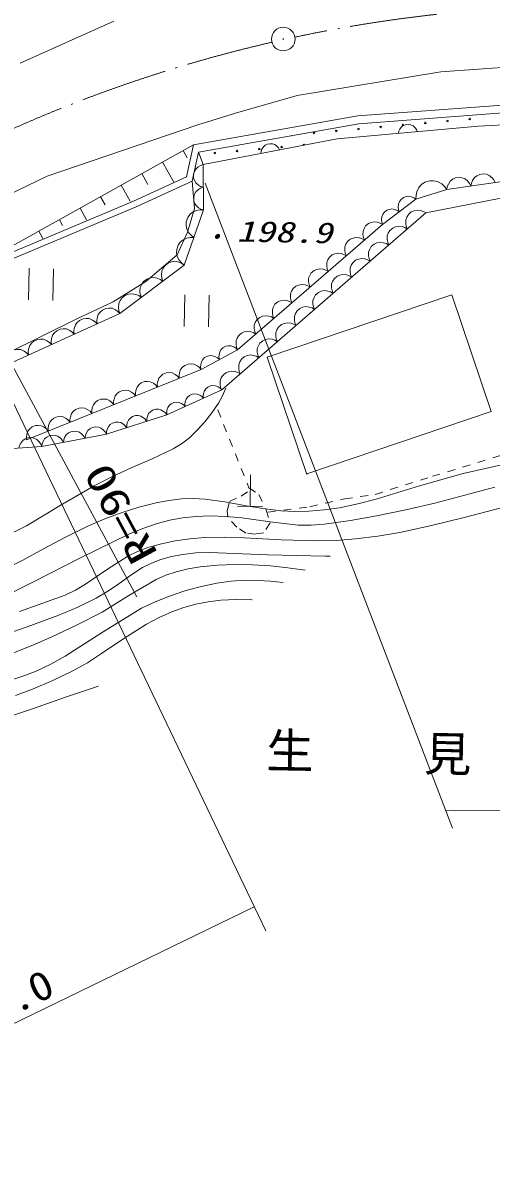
# Model space of a CAD drawing. Units: millimetres, scale not verified. Extents: x 40000 to 680000, y 20000 to 380000.
# Drawn here: x 462144 to 491791, y 243845 to 315982 of the extents above; entities that cross this region are included whole.
import ezdxf
from ezdxf.enums import TextEntityAlignment as Align

# ---------------------------------------------------------------- set-up
doc = ezdxf.new("R2010")
doc.units = ezdxf.units.MM
doc.header["$LTSCALE"] = 1000
doc.linetypes.add('USER3', pattern=[1, 0.5, -0.5])
doc.linetypes.add('USER4', pattern=[7.000001, 5.508197, -0.688525, 0.114754, -0.688525])
for name, color, linetype, lineweight in [('S-BGD', 1, 'Continuous', 13), ('S-BGD-HTXT', 6, 'Continuous', 13), ('S-BMK', 3, 'USER4', 13)]:
    doc.layers.add(name, color=color, linetype=linetype, lineweight=lineweight)
doc.styles.add('ＭＳ ゴシック', font='')
doc.styles.get('ＭＳ ゴシック').set_extended_font_data('MS Gothic')

# ---------------------------------------------------------------- blocks, each defined once
blk = doc.blocks.new('BUHIN135')
at = {"layer": 'S-BGD'}
blk.add_lwpolyline([(-144, -716), (31, -695), (188, -638), (374, -530), (492, -389), (579, -232), (624, -10), (604, 169), (550, 344), (420, 515), (297, 626), (144, 716)], dxfattribs=at)
blk = doc.blocks.new('BUHIN136')
at = {"layer": 'S-BGD'}
blk.add_lwpolyline([(-51, -694), (113, -653), (254, -580), (417, -456), (511, -309), (575, -150), (591, 65), (551, 232), (478, 391), (336, 537), (206, 627), (51, 694)], dxfattribs=at)
blk = doc.blocks.new('BUHIN137')
at = {"layer": 'S-BGD'}
blk.add_lwpolyline([(31, -668), (183, -610), (309, -524), (450, -387), (523, -236), (566, -77), (556, 130), (499, 284), (412, 428), (258, 551), (125, 622), (-31, 668)], dxfattribs=at)
blk = doc.blocks.new('BUHIN138')
at = {"layer": 'S-BGD'}
blk.add_lwpolyline([(105, -627), (242, -556), (351, -460), (469, -314), (521, -164), (543, -9), (510, 186), (438, 325), (340, 450), (182, 549), (47, 601), (-105, 627)], dxfattribs=at)
blk = doc.blocks.new('BUHIN139')
at = {"layer": 'S-BGD'}
blk.add_lwpolyline([(340, -699), (475, -568), (571, -418), (658, -207), (667, -12), (640, 177), (535, 394), (402, 533), (243, 646), (23, 707), (-152, 721), (-340, 699)], dxfattribs=at)
blk = doc.blocks.new('BUHIN140')
at = {"layer": 'S-BGD'}
blk.add_lwpolyline([(90, -739), (253, -663), (387, -557), (532, -393), (600, -219), (635, -39), (607, 190), (530, 357), (422, 509), (242, 633), (87, 701), (-90, 739)], dxfattribs=at)
blk = doc.blocks.new('BUHIN141')
at = {"layer": 'S-BGD'}
blk.add_lwpolyline([(151, -640), (287, -557), (394, -451), (505, -293), (549, -134), (561, 28), (514, 226), (431, 365), (321, 488), (150, 580), (8, 624), (-151, 640)], dxfattribs=at)
blk = doc.blocks.new('BUHIN142')
at = {"layer": 'S-BGD'}
blk.add_lwpolyline([(330, -682), (462, -555), (556, -409), (641, -203), (651, -14), (624, 172), (522, 383), (393, 519), (239, 629), (24, 690), (-147, 704), (-330, 682)], dxfattribs=at)
blk = doc.blocks.new('BUHIN143')
at = {"layer": 'S-BGD'}
blk.add_lwpolyline([(252, -613), (374, -509), (464, -386), (549, -211), (567, -46), (554, 117), (476, 307), (371, 432), (242, 537), (58, 601), (-91, 622), (-252, 613)], dxfattribs=at)
blk = doc.blocks.new('BUHIN145')
at = {"layer": 'S-BGD'}
blk.add_lwpolyline([(-91, -769), (93, -733), (254, -658), (441, -528), (553, -370), (632, -196), (660, 43), (624, 230), (552, 411), (400, 581), (261, 687), (91, 769)], dxfattribs=at)
blk = doc.blocks.new('BUHIN147')
at = {"layer": 'S-BGD'}
blk.add_lwpolyline([(129, -783), (299, -694), (436, -575), (583, -394), (649, -207), (677, -13), (638, 230), (549, 404), (426, 561), (229, 685), (62, 750), (-129, 783)], dxfattribs=at)
blk = doc.blocks.new('BUHIN148')
at = {"layer": 'S-BGD'}
blk.add_lwpolyline([(320, -788), (477, -655), (592, -498), (703, -274), (728, -63), (712, 147), (612, 391), (478, 552), (313, 687), (77, 770), (-113, 799), (-320, 788)], dxfattribs=at)
blk = doc.blocks.new('BUHIN149')
at = {"layer": 'S-BGD'}
blk.add_lwpolyline([(764, -518), (826, -304), (835, -92), (800, 177), (695, 382), (554, 562), (317, 722), (98, 787), (-132, 809), (-395, 742), (-584, 653), (-764, 518)], dxfattribs=at)
blk = doc.blocks.new('BUHIN150')
at = {"layer": 'S-BGD'}
blk.add_lwpolyline([(694, -181), (683, -8), (635, 149), (540, 337), (409, 460), (260, 554), (45, 611), (-132, 601), (-306, 558), (-481, 440), (-596, 326), (-694, 181)], dxfattribs=at)
blk = doc.blocks.new('BUHIN185')
at = {"layer": 'S-BGD'}
for p, q in [((1174, 463), (-748, 1017)), ((-1173, -458), (749, -1012))]:
    blk.add_line(p, q, dxfattribs=at)
blk = doc.blocks.new('BUHIN174')
at = {"layer": 'S-BGD'}
blk.add_circle((0, 0), 22.5, dxfattribs=at)
at = {"layer": 'S-BMK', "linetype": 'Continuous'}
blk.add_circle((0, 0), 746, dxfattribs=at)

msp = doc.modelspace()

# ---------------------------------------------------------------- linework, layer by layer
at = {"layer": 'S-BGD'}
for p, q in [((467896, 316086), (461981, 313428)), ((488593, 312870), (494328, 313295)), ((479507, 311384), (488593, 312870)), ((475613, 310269), (479507, 311384)), ((496505, 311074), (483357, 310088)), ((473225, 309532), (475613, 310269)), ((483419, 309591), (496510, 310573)), ((483419, 309591), (496510, 310573)), ((463687, 306266), (473225, 309532)), ((483357, 310088), (472947, 308252)), ((473258, 307799), (483419, 309591)), ((473258, 307799), (483419, 309591)), ((497772, 309773), (490976, 309436)), ((490976, 309436), (482049, 308637)), ((458583, 300238), (472947, 308252)), ((472947, 308252), (472510, 306231)), ((482049, 308637), (473555, 307002)), ((472294, 307888), (472542, 307443)), ((472859, 305951), (473258, 307799)), ((473555, 307002), (473258, 307799)), ((488975, 305426), (504312, 307649)), ((470988, 307159), (471701, 305883)), ((473573, 304135), (473555, 307002)), ((454289, 301752), (463687, 306266)), ((472510, 306231), (469150, 304687)), ((469311, 304321), (472859, 305951)), ((469683, 306431), (470065, 305745)), ((473015, 304229), (472859, 305951)), ((487657, 303945), (499378, 306256)), ((468377, 305702), (468939, 304695)), ((487029, 304817), (488975, 305426)), ((469150, 304687), (459543, 300653)), ((467071, 304974), (467363, 304450)), ((484920, 303208), (487029, 304817)), ((459706, 300288), (469311, 304321)), ((465765, 304245), (466177, 303507)), ((472362, 300646), (473573, 304135)), ((474737, 292737), (487657, 303945)), ((464459, 303516), (464661, 303154)), ((475743, 295280), (484920, 303208)), ((463153, 302788), (463415, 302319)), ((471913, 301302), (472560, 302725)), ((469942, 299593), (471913, 301302)), ((468291, 297568), (472362, 300646)), ((467862, 298313), (469942, 299593)), ((489290, 298767), (477603, 294822)), ((491789, 291364), (489290, 298767)), ((465554, 297230), (467862, 298313)), ((456727, 292336), (468291, 297568)), ((461091, 295025), (465554, 297230)), ((473427, 294033), (475743, 295280)), ((477603, 294822), (480116, 287376)), ((462379, 289579), (473427, 294033)), ((471268, 291153), (474737, 292737)), ((467447, 289933), (471268, 291153)), ((480117, 287425), (491789, 291364)), ((463347, 289150), (467447, 289933)), ((454602, 288595), (463347, 289150)), ((476566, 287369), (476529, 285370)), ((475724, 285385), (477334, 285355))]:
    msp.add_line(p, q, dxfattribs=at)
at = {"layer": 'S-BGD', "linetype": 'USER3'}
for p, q in [((474483, 291477), (476459, 286542)), ((488067, 287270), (493354, 288880)), ((484450, 286124), (488067, 287270)), ((475955, 286012), (476592, 286450)), ((476459, 286542), (477080, 286126)), ((475084, 285085), (475229, 285666)), ((475229, 285666), (475955, 286012)), ((477080, 286126), (477556, 285129)), ((480302, 285347), (482513, 285846)), ((482513, 285846), (484450, 286124)), ((475121, 284680), (475084, 285085)), ((477556, 285129), (477811, 284315)), ((477644, 284992), (480302, 285347)), ((475694, 284040), (475121, 284680)), ((477811, 284315), (477395, 283694)), ((476271, 283670), (475694, 284040)), ((476854, 283614), (476271, 283670)), ((477395, 283694), (476854, 283614))]:
    msp.add_line(p, q, dxfattribs=at)
at = {"layer": 'S-BGD'}
for points in [[(485915, 308983), (485950, 309125), (486012, 309248), (486113, 309389), (486238, 309473), (486375, 309527), (486560, 309544), (486705, 309515), (486842, 309455), (486971, 309334), (487053, 309223), (487110, 309090)], [(477213, 307706), (477234, 307851), (477282, 307979), (477369, 308130), (477485, 308226), (477616, 308294), (477798, 308329), (477945, 308314), (478088, 308269), (478228, 308161), (478321, 308060), (478391, 307933)], [(488975, 305426), (488832, 305627), (488656, 305780), (488399, 305935), (488148, 305984), (487897, 305986), (487595, 305892), (487389, 305747), (487212, 305563), (487089, 305290), (487036, 305065), (487029, 304817)], [(461402, 283642), (462372, 284140), (464500, 285428), (466654, 286661), (467816, 287266), (469002, 287817), (470329, 288381), (471653, 289011), (472184, 289331), (472688, 289706), (473189, 290187), (473656, 290721), (474114, 291290), (474527, 291899), (474775, 292366), (474999, 292848)], [(460850, 281313), (462155, 281965), (463446, 282676), (464839, 283421), (466257, 284110), (467329, 284576), (468424, 284985), (469493, 285319), (470583, 285595), (471381, 285748), (472192, 285841), (472936, 285859), (473678, 285818), (474924, 285652), (476179, 285424), (477329, 285222), (478484, 285080), (479362, 285041), (480240, 285062), (481214, 285143), (482183, 285283), (483349, 285524), (484503, 285824), (487256, 286670), (490023, 287456), (494890, 288545)], [(461428, 279902), (462788, 280558), (465804, 282110), (468848, 283609), (469738, 283971), (470651, 284276), (471446, 284483), (472262, 284632), (473126, 284726), (473995, 284759), (474998, 284732), (476011, 284645), (477800, 284383), (479579, 284185), (480393, 284181), (481209, 284238), (482879, 284478), (484536, 284776), (486385, 285145), (488230, 285575), (492024, 286578)], [(461936, 278720), (464824, 279738), (465483, 280061), (466116, 280437), (467434, 281348), (468783, 282206), (469413, 282508), (470068, 282755), (470916, 282997), (471778, 283180), (472718, 283315), (473675, 283391), (474926, 283413), (476177, 283375), (478490, 283245), (480803, 283175), (482001, 283208), (483206, 283301), (484614, 283479), (486013, 283716), (488005, 284147), (489996, 284640), (492997, 285413)], [(460391, 277050), (462422, 277738), (464426, 278482), (465620, 278990), (466789, 279553), (467470, 279950), (468128, 280403), (468909, 280977), (469729, 281505), (470284, 281777), (470876, 282000), (471566, 282190), (472269, 282321), (473104, 282415), (473952, 282449), (477630, 282298), (481303, 282208), (481453, 282208), (481603, 282209)], [(461547, 276089), (462773, 276571), (463978, 277110), (465592, 277863), (467171, 278666), (468852, 279721), (470579, 280733), (471198, 281009), (471846, 281231), (472603, 281413), (473375, 281536), (474474, 281643), (475574, 281689), (476690, 281672), (477812, 281595), (478913, 281474), (480023, 281323)], [(461304, 274337), (462150, 274608), (462986, 274939), (463920, 275380), (464830, 275876), (467236, 277430), (469652, 278918), (470520, 279327), (471424, 279685), (472473, 280033), (473539, 280322), (474430, 280508), (475336, 280636), (476178, 280691), (477032, 280684), (477828, 280633), (478634, 280545)], [(461673, 273385), (462765, 273801), (464051, 274352), (465310, 274956), (466232, 275471), (467132, 276042), (468536, 276997), (469979, 277905), (470766, 278324), (471578, 278689), (472332, 278961), (473105, 279176), (473882, 279329), (474677, 279425), (475653, 279463), (476643, 279441), (476653, 279440), (476663, 279440)], [(438071, 270121), (439301, 270432), (440513, 270800), (442598, 271566), (444717, 272280), (445548, 272481), (446397, 272624), (447140, 272689), (447886, 272695), (448750, 272630), (449613, 272504), (452139, 271983), (454659, 271524), (455624, 271416), (456604, 271368), (457513, 271384), (458429, 271461), (459388, 271605), (460335, 271809), (461555, 272150), (462760, 272548), (464841, 273295), (466933, 273985)]]:
    msp.add_lwpolyline(points, dxfattribs=at)
for centre in [(486207, 309511), (487616, 309637), (489025, 309763), (490433, 309889), (480573, 309007), (481982, 309133), (483390, 309259), (484799, 309385), (477115, 307988), (478523, 308114), (474298, 307735), (475706, 307862)]:
    msp.add_circle(centre, 49.8, dxfattribs=at)
for centre, start, end in [((479165, 308881), 242.71813, 317.28787), ((479932, 308240), 359.16373, 202.63036)]:
    msp.add_arc(centre, 49.8, start, end, dxfattribs=at)
at = {"layer": 'S-BGD-HTXT'}
for p, q in [((455133, 306071), (469358, 279631)), ((473697, 305821), (489347, 264995)), ((472560, 302725), (473015, 304229)), ((458948, 297317), (477521, 258501)), ((488930, 266083), (521308, 266342)), ((428344, 236487), (476796, 260016))]:
    msp.add_line(p, q, dxfattribs=at)
at = {"layer": 'S-BMK'}
for start, end in [(65.15167, 102.02295), (102.97412, 118.43695)]:
    msp.add_arc((498166, 226819), 90235, start, end, dxfattribs=at)

# ---------------------------------------------------------------- block references
at = {"rotation": 105}
for name, p in [('BUHIN174', (478629, 314951)), ('BUHIN150', (473559, 306285)), ('BUHIN145', (491275, 305759)), ('BUHIN145', (489742, 305537)), ('BUHIN150', (473568, 304852)), ('BUHIN143', (486502, 304415)), ('BUHIN149', (473270, 303263)), ('BUHIN143', (485447, 303610)), ('BUHIN139', (487070, 303436)), ('BUHIN142', (484347, 302712)), ('BUHIN139', (485896, 302417)), ('BUHIN149', (472664, 301518)), ('BUHIN142', (483200, 301721)), ('BUHIN142', (482052, 300730)), ('BUHIN139', (484721, 301398)), ('BUHIN185', (463295, 299425)), ('BUHIN148', (471683, 300133)), ('BUHIN139', (483546, 300379)), ('BUHIN142', (480905, 299739)), ('BUHIN139', (482372, 299360)), ('BUHIN148', (470326, 299107)), ('BUHIN142', (479758, 298748)), ('BUHIN148', (468970, 298081)), ('BUHIN185', (473153, 297749)), ('BUHIN139', (481197, 298341)), ('BUHIN147', (467568, 297241)), ('BUHIN142', (478611, 297757)), ('BUHIN139', (480023, 297322)), ('BUHIN147', (466123, 296587)), ('BUHIN142', (477464, 296766)), ('BUHIN147', (464677, 295933)), ('BUHIN142', (476317, 295775)), ('BUHIN139', (478848, 296303)), ('BUHIN147', (463232, 295279)), ('BUHIN139', (477673, 295284)), ('BUHIN147', (461786, 294625)), ('BUHIN141', (474006, 294344)), ('BUHIN141', (475164, 294968)), ('BUHIN139', (476499, 294265)), ('BUHIN140', (472736, 293754)), ('BUHIN140', (471355, 293198)), ('BUHIN139', (475324, 293246)), ('BUHIN140', (468593, 292084)), ('BUHIN140', (469974, 292641)), ('BUHIN138', (474159, 292473)), ('BUHIN140', (467212, 291528)), ('BUHIN138', (473002, 291945)), ('BUHIN140', (465831, 290971)), ('BUHIN137', (470631, 290949)), ('BUHIN138', (471846, 291417)), ('BUHIN140', (464450, 290414)), ('BUHIN137', (468083, 290137)), ('BUHIN137', (469357, 290543)), ('BUHIN140', (463069, 289858)), ('BUHIN136', (464030, 289280)), ('BUHIN136', (465397, 289542)), ('BUHIN136', (466763, 289803)), ('BUHIN135', (462618, 289103))]:
    msp.add_blockref(name, p, dxfattribs=at)

# ---------------------------------------------------------------- texts
at = {"layer": 'S-BGD', "style": 'ＭＳ ゴシック', "oblique": 15, "width": 1.35}
msp.add_text('198.9', height=1320, rotation=358.9, dxfattribs=at).set_placement((475662, 301739), align=Align.BOTTOM_LEFT)
at = {"layer": 'S-BGD', "style": 'ＭＳ ゴシック', "oblique": 15}
msp.add_text('・', height=1100, rotation=358.9, dxfattribs=at).set_placement((473548, 301574), align=Align.BOTTOM_LEFT)
at = {"layer": 'S-BGD', "insert": (477531, 268572), "char_height": 2199, "attachment_point": 7, "rotation": 358.9, "style": 'ＭＳ ゴシック'}
msp.add_mtext('\\T3.33;生見', dxfattribs=at)
at = {"layer": 'S-BGD-HTXT', "style": 'ＭＳ ゴシック'}
for s, rotation, width, p in [('R=90', 118.4, 1.35, (471210, 282632)), ('側\u3000溝\u3000L=54.0', 25.7, 1.15, (446434, 245265))]:
    msp.add_text(s, height=1833, rotation=rotation, dxfattribs=dict(at, width=width)).set_placement(p, align=Align.BOTTOM_LEFT)

doc.saveas('drawing.dxf')
